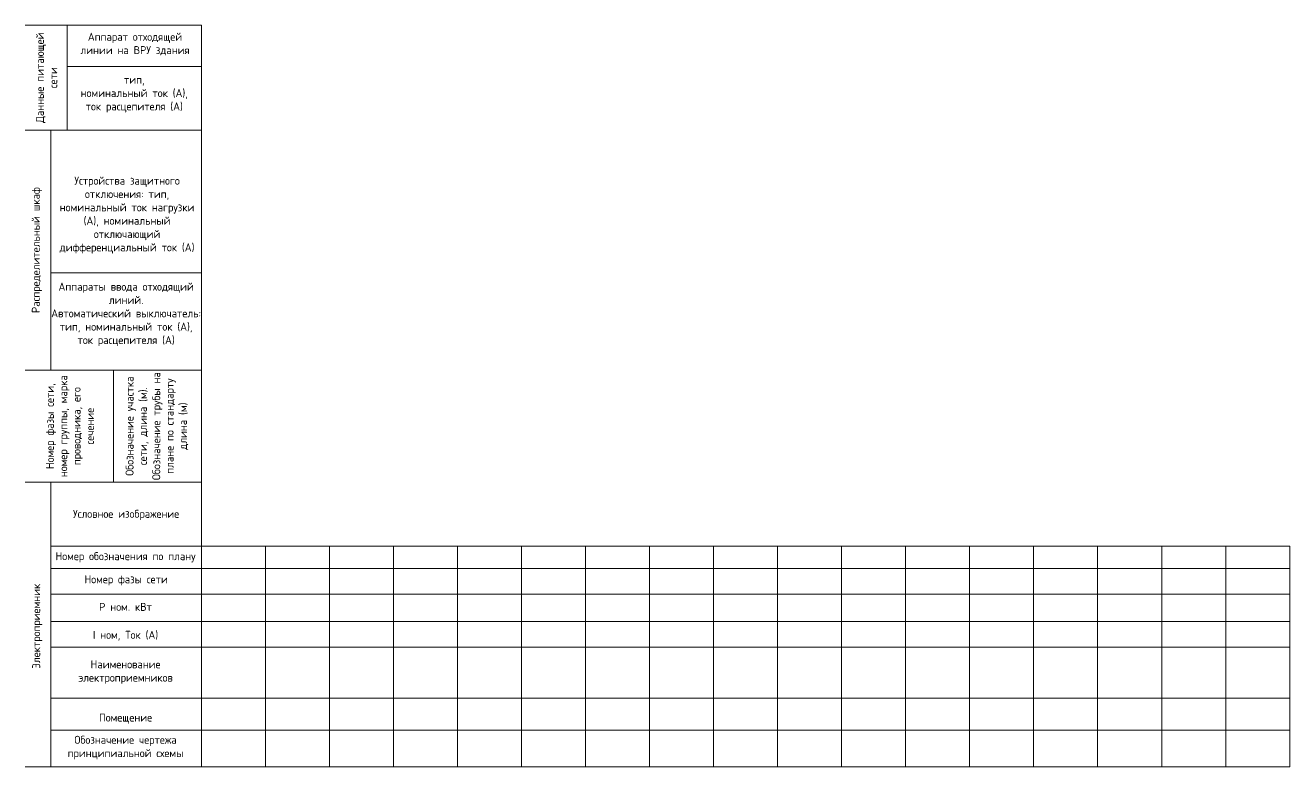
# Model space of a CAD drawing. Extents: x -680 to 54599, y -24087 to 292.
# Drawn here: x -679.6 to -284.6, y 59 to 290.7 of the extents above; entities that cross this region are included whole.
import ezdxf

# ---------------------------------------------------------------- set-up
doc = ezdxf.new("R2010")
doc.units = 0
doc.layers.add('SYMS', color=7, linetype='Continuous')
doc.styles.get("Standard").update_dxf_attribs({"font": 'GOST Common.ttf'})

msp = doc.modelspace()

# ---------------------------------------------------------------- linework, layer by layer
at = {"layer": 'SYMS', "lineweight": 13}
for p, q in [((-679.6, 290.71), (-624.6, 290.71)), ((-666.52, 290.71), (-666.52, 257.92)), ((-624.6, 290.71), (-624.6, 58.99)), ((-666.52, 277.87), (-624.6, 277.87)), ((-679.6, 257.92), (-624.6, 257.92)), ((-671.6, 257.92), (-671.6, 182.92)), ((-671.6, 213.38), (-624.6, 213.38)), ((-679.6, 182.92), (-624.6, 182.92)), ((-652.1, 182.92), (-652.1, 147.92)), ((-679.6, 147.92), (-624.6, 147.92)), ((-671.6, 147.92), (-671.6, 58.99)), ((-671.6, 127.92), (-284.6, 127.92)), ((-604.6, 127.92), (-604.6, 58.99)), ((-584.6, 127.92), (-584.6, 58.99)), ((-564.6, 127.92), (-564.6, 58.99)), ((-544.6, 127.92), (-544.6, 58.99)), ((-524.6, 127.92), (-524.6, 58.99)), ((-504.6, 127.92), (-504.6, 58.99)), ((-484.6, 127.92), (-484.6, 58.99)), ((-464.6, 127.92), (-464.6, 58.99)), ((-444.6, 127.92), (-444.6, 58.99)), ((-424.6, 127.92), (-424.6, 58.99)), ((-404.6, 127.92), (-404.6, 58.99)), ((-384.6, 127.92), (-384.6, 58.99)), ((-364.6, 127.92), (-364.6, 58.99)), ((-344.6, 127.92), (-344.6, 58.99)), ((-324.6, 127.92), (-324.6, 58.99)), ((-304.6, 127.92), (-304.6, 58.99)), ((-284.6, 127.92), (-284.6, 58.99)), ((-671.6, 120.89), (-284.6, 120.89)), ((-671.6, 112.89), (-284.6, 112.89)), ((-671.6, 104.39), (-284.6, 104.39)), ((-671.6, 96.32), (-284.6, 96.32)), ((-671.6, 80.46), (-284.6, 80.46)), ((-671.6, 70.46), (-284.6, 70.46)), ((-679.6, 58.99), (-284.6, 58.99))]:
    msp.add_line(p, q, dxfattribs=at)

# ---------------------------------------------------------------- texts
at = {"layer": 'SYMS', "lineweight": 13, "char_height": 2.5, "attachment_point": 1}
for s, width, heights, insert in [('\\pxqc;Аппарат отходящей линии на ВРУ здания', 40, [0], (-665.34, 288.36)), ('\\pxqc;тип,\\Pноминальный ток (А),\\Pток расцепителя (А)', 40, [0], (-665.56, 274.95)), ('\\pxqc;Устройства защитного отключения: тип, номинальный ток нагрузки (А), номинальный отключающий дифференциальный ток (А)', 44.4602, [0], (-670.04, 243.39)), ('\\pxqc;Аппараты ввода отходящий\\Pлиний.\\PАвтоматический выключатель:\\Pтип, номинальный ток (А),\\Pток расцепителя (А)', 47, [0], (-671.6, 210.27)), ('\\pxqc;Условное изображение', 47, [5.21], (-671.6, 139.27)), ('\\pxqc;Номер обозначения по плану', 47, [5.21], (-671.79, 126.03)), ('\\pxqc;Номер фазы сети', 47, [5.21], (-671.6, 118.81)), ('\\pxqc;P ном. кВт', 47, [5.21], (-671.79, 110.2)), ('\\pxqc;I ном, Ток (А)', 47, [5.21], (-671.79, 101.45)), ('\\pxqc;Наименование электроприемников', 46.6448, [9.64], (-671.6, 92.24)), ('\\pxqc;Помещение', 47, [5.21], (-671.79, 75.6)), ('\\pxqc;Обозначение чертежа принципиальной схемы', 47, [9.67], (-671.79, 68.65))]:
    msp.add_mtext_dynamic_manual_height_columns(s, width=width, gutter_width=12.5, heights=heights, dxfattribs=dict(at, insert=insert))
at = {"layer": 'SYMS', "lineweight": 13, "char_height": 2.5, "attachment_point": 1, "rotation": 90}
for s, width, heights, insert in [('\\pxqc;Данные питающей\\Pсети', 32.7848, [0], (-676.29, 257.92)), ('\\pxqc;Распределительный шкаф', 75, [0], (-677.57, 182.92)), ('\\pxqc;Обозначение участка сети, длина (м).\\PОбозначение трубы на плане по стандарту длина (м)', 35, [21.55], (-648.27, 147.92)), ('\\pxqc;Номер фазы сети, номер группы, марка проводника, его сечение', 35, [15.66], (-673.16, 147.92)), ('\\pxqc;Электроприемник', 110, [0], (-677.45, 47.92))]:
    msp.add_mtext_dynamic_manual_height_columns(s, width=width, gutter_width=12.5, heights=heights, dxfattribs=dict(at, insert=insert))

doc.saveas('drawing.dxf')
